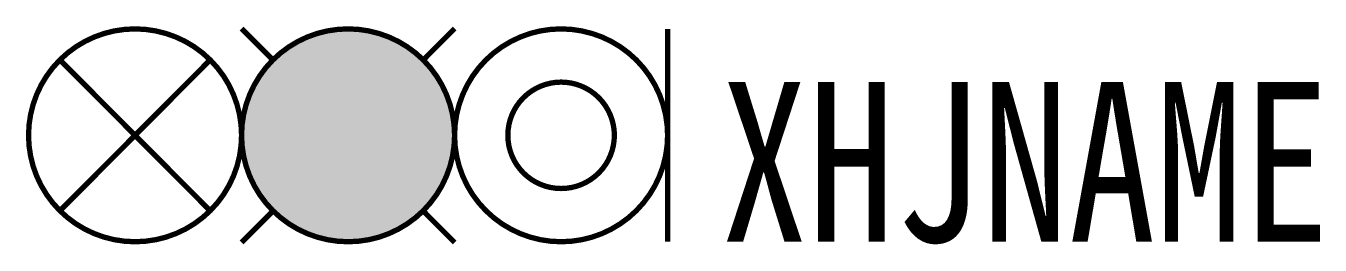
# Model space of a CAD drawing. Header units: inches. Extents: x -12.1 to 12.3, y 3.9 to 8.1.
import ezdxf

# ---------------------------------------------------------------- set-up
doc = ezdxf.new("R2010")
doc.units = ezdxf.units.IN
doc.header["$MEASUREMENT"] = 0
doc.linetypes.add('DASHED2', pattern=[0.375, 0.25, -0.125])
doc.styles.add('HZ', font='SimSun.ttf', dxfattribs={"width": 0.8})

msp = doc.modelspace()

# ---------------------------------------------------------------- linework, layer by layer
at = {"color": 3, "linetype": 'DASHED2', "ltscale": 5, "const_width": 0.1}
msp.add_lwpolyline([(-12, 6, 1), (-8, 6, 1)], format="xyb", close=True, dxfattribs=at)
at = {"color": 1, "const_width": 0.1}
for points in [[(-8, 8.007), (-7.416, 7.42)], [(-4, 8.007), (-4.584, 7.42)], [(-7.409, 4.58), (-8, 3.986)], [(-4.591, 4.58), (-4, 3.986)]]:
    msp.add_lwpolyline(points, dxfattribs=at)
at = {"color": 1, "linetype": 'DASHED2', "ltscale": 5, "const_width": 0.1}
msp.add_lwpolyline([(-8, 6, 1), (-4, 6, 1)], format="xyb", close=True, dxfattribs=at)
at = {"color": 7, "linetype": 'DASHED2', "ltscale": 5, "const_width": 0.1}
for points in [[(-4, 6, 1), (0, 6, 1)], [(-3, 6, 1), (-1, 6, 1)]]:
    msp.add_lwpolyline(points, format="xyb", close=True, dxfattribs=at)
msp.add_lwpolyline([(0, 8), (0, 4)], dxfattribs=at)
at = {"color": 1, "const_width": 2}
msp.add_lwpolyline([(-7, 6, 1), (-5, 6, 1)], format="xyb", close=True, dxfattribs=at)
at = {"color": 3, "linetype": 'DASHED2', "ltscale": 5, "const_width": 0.1}
for points in [[(-11.414, 7.421), (-8.59, 4.582)], [(-8.586, 7.421), (-11.41, 4.582)]]:
    msp.add_lwpolyline(points, dxfattribs=at)

# ---------------------------------------------------------------- texts
at = {"style": 'HZ', "width": 0.8}
msp.add_attdef('XHJNAME', (1, 4), 'S2', height=3, dxfattribs=at)

doc.saveas('drawing.dxf')
